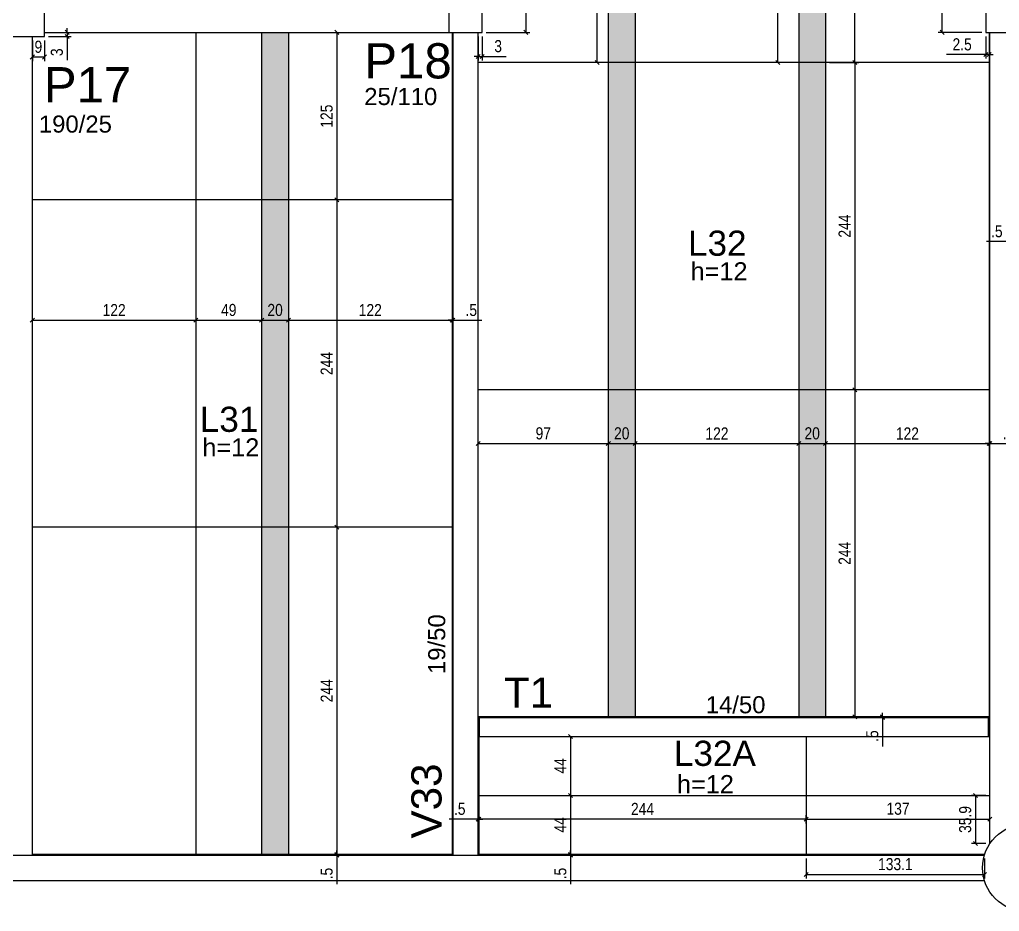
# Model space of a CAD drawing. Header units: millimetres. Extents: x 2716 to 9044, y 218 to 3839.
# Drawn here: x 4182 to 4912, y 1372 to 2037 of the extents above; entities that cross this region are included whole.
import ezdxf

# ---------------------------------------------------------------- set-up
doc = ezdxf.new("R2010")
doc.units = ezdxf.units.MM
for name, color, linetype in [('1', 3, 'Continuous'), ('212', 3, 'Continuous'), ('213', 3, 'Continuous'), ('216', 3, 'Continuous'), ('220', 5, 'Continuous'), ('222', 6, 'Continuous'), ('226', 4, 'Continuous'), ('233', 6, 'Continuous'), ('COTA', 2, 'Continuous'), ('Painéis', 200, 'Continuous')]:
    doc.layers.add(name, color=color, linetype=linetype)
doc.layers.add('Hachura', color=251, linetype='Continuous', lineweight=9)
doc.styles.add('COTA TECNICA-50', font='techl___.ttf', dxfattribs={"height": 9})
doc.styles.get("Standard").update_dxf_attribs({"font": 'arial.ttf'})
doc.dimstyles.new('COTA PAINEL-50', dxfattribs={"dimtxt": 9, "dimasz": 3, "dimexe": 3, "dimexo": 3, "dimgap": 3, "dimtad": 1, "dimdec": 1, "dimzin": 12, "dimdsep": 46, "dimtxsty": 'COTA TECNICA-50', "dimblk1": 'OBLIQUE', "dimblk2": 'OBLIQUE', "dimsah": 1, "dimcen": 0.9, "dimclrd": 4, "dimclre": 4, "dimclrt": 240, "dimadec": 1, "dimazin": 3, "dimtfac": 1, "dimtdec": 1, "dimtmove": 0, "dimatfit": 3, "dimfxl": 1, "dimtolj": 1, "dimtzin": 12, "dimarcsym": 0})

# ---------------------------------------------------------------- blocks, each defined once
blk = doc.blocks.new('_Oblique')
at = {"color": 0, "linetype": 'ByBlock', "lineweight": -2}
blk.add_line((-0.5, -0.5), (0.5, 0.5), dxfattribs=at)
blk = doc.blocks.new('*D214')
at = {"layer": 'COTA', "color": 4, "lineweight": -2, "transparency": 16777216}
for p, q in [((4203.28, 2027.94), (4220.27, 2027.94)), ((4203.28, 2024.94), (4220.27, 2024.94)), ((4217.27, 2027.94), (4217.27, 2030.94)), ((4217.27, 2027.94), (4217.27, 2024.94)), ((4217.27, 2024.94), (4217.27, 2007.24))]:
    blk.add_line(p, q, dxfattribs=at)
at = {"layer": 'Defpoints', "color": 0, "transparency": 16777216}
for p in [(4200.28, 2027.94), (4200.28, 2024.94), (4217.27, 2024.94)]:
    blk.add_point(p, dxfattribs=at)
at = {"layer": 'COTA', "color": 4, "lineweight": -2, "transparency": 16777216, "xscale": 3, "yscale": 3, "zscale": 3}
for p, rotation in [((4217.27, 2027.94), 270), ((4217.27, 2024.94), 90)]:
    blk.add_blockref('_Oblique', p, dxfattribs=dict(at, rotation=rotation))
at = {"layer": 'COTA', "color": 240, "transparency": 16777216, "insert": (4209.57, 2013.09), "char_height": 9, "attachment_point": 5, "rotation": 90, "style": 'COTA TECNICA-50'}
blk.add_mtext('\\A1;3', dxfattribs=at)
blk = doc.blocks.new('*D215')
at = {"layer": 'COTA', "color": 4, "lineweight": -2, "transparency": 16777216}
for p, q in [((4191.28, 2021.94), (4191.28, 2006.55)), ((4200.28, 2021.94), (4200.28, 2006.55)), ((4191.28, 2009.55), (4200.28, 2009.55))]:
    blk.add_line(p, q, dxfattribs=at)
at = {"layer": 'Defpoints', "color": 0, "transparency": 16777216}
for p in [(4191.28, 2024.94), (4200.28, 2024.94), (4200.28, 2009.55)]:
    blk.add_point(p, dxfattribs=at)
at = {"layer": 'COTA', "color": 4, "lineweight": -2, "transparency": 16777216, "xscale": 3, "yscale": 3, "zscale": 3, "rotation": 180}
blk.add_blockref('_Oblique', (4191.28, 2009.55), dxfattribs=at)
at = {"layer": 'COTA', "color": 4, "lineweight": -2, "transparency": 16777216, "xscale": 3, "yscale": 3, "zscale": 3}
blk.add_blockref('_Oblique', (4200.28, 2009.55), dxfattribs=at)
at = {"layer": 'COTA', "color": 240, "transparency": 16777216, "insert": (4195.78, 2017.13), "char_height": 9, "attachment_point": 5, "style": 'COTA TECNICA-50'}
blk.add_mtext('\\A1;9', dxfattribs=at)
blk = doc.blocks.new('*D216')
at = {"layer": 'COTA', "color": 4, "lineweight": -2, "transparency": 16777216}
blk.add_line((4191.28, 1813.27), (4313.28, 1813.27), dxfattribs=at)
at = {"layer": 'Defpoints', "color": 0, "transparency": 16777216}
for p in [(4191.28, 1813.27), (4313.28, 1813.27), (4313.28, 1813.27)]:
    blk.add_point(p, dxfattribs=at)
at = {"layer": 'COTA', "color": 4, "lineweight": -2, "transparency": 16777216, "xscale": 3, "yscale": 3, "zscale": 3, "rotation": 180}
blk.add_blockref('_Oblique', (4191.28, 1813.27), dxfattribs=at)
at = {"layer": 'COTA', "color": 4, "lineweight": -2, "transparency": 16777216, "xscale": 3, "yscale": 3, "zscale": 3}
blk.add_blockref('_Oblique', (4313.28, 1813.27), dxfattribs=at)
at = {"layer": 'COTA', "color": 240, "transparency": 16777216, "insert": (4252.28, 1820.82), "char_height": 9, "attachment_point": 5, "style": 'COTA TECNICA-50'}
blk.add_mtext('\\A1;122', dxfattribs=at)
blk = doc.blocks.new('*D217')
at = {"layer": 'COTA', "color": 4, "lineweight": -2, "transparency": 16777216}
blk.add_line((4313.28, 1813.27), (4362.28, 1813.27), dxfattribs=at)
at = {"layer": 'Defpoints', "color": 0, "transparency": 16777216}
for p in [(4313.28, 1813.27), (4362.28, 1813.27), (4362.28, 1813.27)]:
    blk.add_point(p, dxfattribs=at)
at = {"layer": 'COTA', "color": 4, "lineweight": -2, "transparency": 16777216, "xscale": 3, "yscale": 3, "zscale": 3, "rotation": 180}
blk.add_blockref('_Oblique', (4313.28, 1813.27), dxfattribs=at)
at = {"layer": 'COTA', "color": 4, "lineweight": -2, "transparency": 16777216, "xscale": 3, "yscale": 3, "zscale": 3}
blk.add_blockref('_Oblique', (4362.28, 1813.27), dxfattribs=at)
at = {"layer": 'COTA', "color": 240, "transparency": 16777216, "insert": (4337.78, 1820.86), "char_height": 9, "attachment_point": 5, "style": 'COTA TECNICA-50'}
blk.add_mtext('\\A1;49', dxfattribs=at)
blk = doc.blocks.new('*D218')
at = {"layer": 'COTA', "color": 4, "lineweight": -2, "transparency": 16777216}
blk.add_line((4362.28, 1813.27), (4382.28, 1813.27), dxfattribs=at)
at = {"layer": 'Defpoints', "color": 0, "transparency": 16777216}
for p in [(4362.28, 1813.27), (4382.28, 1813.27), (4382.28, 1813.27)]:
    blk.add_point(p, dxfattribs=at)
at = {"layer": 'COTA', "color": 4, "lineweight": -2, "transparency": 16777216, "xscale": 3, "yscale": 3, "zscale": 3, "rotation": 180}
blk.add_blockref('_Oblique', (4362.28, 1813.27), dxfattribs=at)
at = {"layer": 'COTA', "color": 4, "lineweight": -2, "transparency": 16777216, "xscale": 3, "yscale": 3, "zscale": 3}
blk.add_blockref('_Oblique', (4382.28, 1813.27), dxfattribs=at)
at = {"layer": 'COTA', "color": 240, "transparency": 16777216, "insert": (4372.28, 1820.86), "char_height": 9, "attachment_point": 5, "style": 'COTA TECNICA-50'}
blk.add_mtext('\\A1;20', dxfattribs=at)
blk = doc.blocks.new('*D219')
at = {"layer": 'COTA', "color": 4, "lineweight": -2, "transparency": 16777216}
blk.add_line((4382.28, 1813.27), (4504.28, 1813.27), dxfattribs=at)
at = {"layer": 'Defpoints', "color": 0, "transparency": 16777216}
for p in [(4382.28, 1813.27), (4504.28, 1813.27), (4504.28, 1813.27)]:
    blk.add_point(p, dxfattribs=at)
at = {"layer": 'COTA', "color": 4, "lineweight": -2, "transparency": 16777216, "xscale": 3, "yscale": 3, "zscale": 3, "rotation": 180}
blk.add_blockref('_Oblique', (4382.28, 1813.27), dxfattribs=at)
at = {"layer": 'COTA', "color": 4, "lineweight": -2, "transparency": 16777216, "xscale": 3, "yscale": 3, "zscale": 3}
blk.add_blockref('_Oblique', (4504.28, 1813.27), dxfattribs=at)
at = {"layer": 'COTA', "color": 240, "transparency": 16777216, "insert": (4443.28, 1820.82), "char_height": 9, "attachment_point": 5, "style": 'COTA TECNICA-50'}
blk.add_mtext('\\A1;122', dxfattribs=at)
blk = doc.blocks.new('*D220')
at = {"layer": 'COTA', "color": 4, "lineweight": -2, "transparency": 16777216}
for p, q in [((4504.28, 1813.27), (4501.28, 1813.27)), ((4504.28, 1813.27), (4504.78, 1813.27)), ((4504.78, 1813.27), (4526.37, 1813.27))]:
    blk.add_line(p, q, dxfattribs=at)
at = {"layer": 'Defpoints', "color": 0, "transparency": 16777216}
for p in [(4504.28, 1813.27), (4504.78, 1813.27), (4504.78, 1813.27)]:
    blk.add_point(p, dxfattribs=at)
at = {"layer": 'COTA', "color": 4, "lineweight": -2, "transparency": 16777216, "xscale": 3, "yscale": 3, "zscale": 3}
blk.add_blockref('_Oblique', (4504.28, 1813.27), dxfattribs=at)
at = {"layer": 'COTA', "color": 4, "lineweight": -2, "transparency": 16777216, "xscale": 3, "yscale": 3, "zscale": 3, "rotation": 180}
blk.add_blockref('_Oblique', (4504.78, 1813.27), dxfattribs=at)
at = {"layer": 'COTA', "color": 240, "transparency": 16777216, "insert": (4518.58, 1820.87), "char_height": 9, "attachment_point": 5, "style": 'COTA TECNICA-50'}
blk.add_mtext('\\A1;.5', dxfattribs=at)
blk = doc.blocks.new('*D221')
at = {"layer": 'COTA', "color": 4, "lineweight": -2, "transparency": 16777216}
blk.add_line((4418.34, 2027.94), (4418.34, 1902.94), dxfattribs=at)
at = {"layer": 'Defpoints', "color": 0, "transparency": 16777216}
for p in [(4418.34, 2027.94), (4418.34, 1902.94), (4418.34, 1902.94)]:
    blk.add_point(p, dxfattribs=at)
at = {"layer": 'COTA', "color": 4, "lineweight": -2, "transparency": 16777216, "xscale": 3, "yscale": 3, "zscale": 3}
for p, rotation in [((4418.34, 2027.94), 90), ((4418.34, 1902.94), 270)]:
    blk.add_blockref('_Oblique', p, dxfattribs=dict(at, rotation=rotation))
at = {"layer": 'COTA', "color": 240, "transparency": 16777216, "insert": (4410.74, 1965.44), "char_height": 9, "attachment_point": 5, "rotation": 90, "style": 'COTA TECNICA-50'}
blk.add_mtext('\\A1;125', dxfattribs=at)
blk = doc.blocks.new('*D222')
at = {"layer": 'COTA', "color": 4, "lineweight": -2, "transparency": 16777216}
blk.add_line((4418.34, 1902.94), (4418.34, 1658.94), dxfattribs=at)
at = {"layer": 'Defpoints', "color": 0, "transparency": 16777216}
for p in [(4418.34, 1902.94), (4418.34, 1658.94), (4418.34, 1658.94)]:
    blk.add_point(p, dxfattribs=at)
at = {"layer": 'COTA', "color": 4, "lineweight": -2, "transparency": 16777216, "xscale": 3, "yscale": 3, "zscale": 3}
for p, rotation in [((4418.34, 1902.94), 90), ((4418.34, 1658.94), 270)]:
    blk.add_blockref('_Oblique', p, dxfattribs=dict(at, rotation=rotation))
at = {"layer": 'COTA', "color": 240, "transparency": 16777216, "insert": (4410.77, 1780.94), "char_height": 9, "attachment_point": 5, "rotation": 90, "style": 'COTA TECNICA-50'}
blk.add_mtext('\\A1;244', dxfattribs=at)
blk = doc.blocks.new('*D223')
at = {"layer": 'COTA', "color": 4, "lineweight": -2, "transparency": 16777216}
blk.add_line((4418.34, 1658.94), (4418.34, 1414.94), dxfattribs=at)
at = {"layer": 'Defpoints', "color": 0, "transparency": 16777216}
for p in [(4418.34, 1658.94), (4418.34, 1414.94), (4418.34, 1414.94)]:
    blk.add_point(p, dxfattribs=at)
at = {"layer": 'COTA', "color": 4, "lineweight": -2, "transparency": 16777216, "xscale": 3, "yscale": 3, "zscale": 3}
for p, rotation in [((4418.34, 1658.94), 90), ((4418.34, 1414.94), 270)]:
    blk.add_blockref('_Oblique', p, dxfattribs=dict(at, rotation=rotation))
at = {"layer": 'COTA', "color": 240, "transparency": 16777216, "insert": (4410.77, 1536.94), "char_height": 9, "attachment_point": 5, "rotation": 90, "style": 'COTA TECNICA-50'}
blk.add_mtext('\\A1;244', dxfattribs=at)
blk = doc.blocks.new('*D224')
at = {"layer": 'COTA', "color": 4, "lineweight": -2, "transparency": 16777216}
for p, q in [((4418.34, 1414.94), (4418.34, 1417.94)), ((4418.34, 1414.94), (4418.34, 1414.44)), ((4418.34, 1414.44), (4418.34, 1392.85))]:
    blk.add_line(p, q, dxfattribs=at)
at = {"layer": 'Defpoints', "color": 0, "transparency": 16777216}
for p in [(4418.34, 1414.94), (4418.34, 1414.44), (4418.34, 1414.44)]:
    blk.add_point(p, dxfattribs=at)
at = {"layer": 'COTA', "color": 4, "lineweight": -2, "transparency": 16777216, "xscale": 3, "yscale": 3, "zscale": 3}
for p, rotation in [((4418.34, 1414.94), 270), ((4418.34, 1414.44), 90)]:
    blk.add_blockref('_Oblique', p, dxfattribs=dict(at, rotation=rotation))
at = {"layer": 'COTA', "color": 240, "transparency": 16777216, "insert": (4410.74, 1400.65), "char_height": 9, "attachment_point": 5, "rotation": 90, "style": 'COTA TECNICA-50'}
blk.add_mtext('\\A1;.5', dxfattribs=at)
blk = doc.blocks.new('*D244')
at = {"layer": 'COTA', "color": 4, "lineweight": -2, "transparency": 16777216}
for p, q in [((4529.78, 2127.47), (4562.23, 2127.47)), ((4559.23, 2127.47), (4559.23, 2027.94)), ((4529.78, 2027.94), (4562.23, 2027.94))]:
    blk.add_line(p, q, dxfattribs=at)
at = {"layer": 'Defpoints', "color": 0, "transparency": 16777216}
for p in [(4526.78, 2127.47), (4526.78, 2027.94), (4559.23, 2027.94)]:
    blk.add_point(p, dxfattribs=at)
at = {"layer": 'COTA', "color": 4, "lineweight": -2, "transparency": 16777216, "xscale": 3, "yscale": 3, "zscale": 3}
for p, rotation in [((4559.23, 2127.47), 90), ((4559.23, 2027.94), 270)]:
    blk.add_blockref('_Oblique', p, dxfattribs=dict(at, rotation=rotation))
at = {"layer": 'COTA', "color": 240, "transparency": 16777216, "insert": (4551.6, 2077.71), "char_height": 9, "attachment_point": 5, "rotation": 90, "style": 'COTA TECNICA-50'}
blk.add_mtext('\\A1;99.5', dxfattribs=at)
blk = doc.blocks.new('*D245')
at = {"layer": 'COTA', "color": 4, "lineweight": -2, "transparency": 16777216}
for p, q in [((4523.78, 2024.94), (4523.78, 2006.9)), ((4526.78, 2024.94), (4526.78, 2006.9)), ((4523.78, 2009.9), (4520.78, 2009.9)), ((4523.78, 2009.9), (4526.78, 2009.9)), ((4526.78, 2009.9), (4544.48, 2009.9))]:
    blk.add_line(p, q, dxfattribs=at)
at = {"layer": 'Defpoints', "color": 0, "transparency": 16777216}
for p in [(4523.78, 2027.94), (4526.78, 2027.94), (4526.78, 2009.9)]:
    blk.add_point(p, dxfattribs=at)
at = {"layer": 'COTA', "color": 4, "lineweight": -2, "transparency": 16777216, "xscale": 3, "yscale": 3, "zscale": 3}
blk.add_blockref('_Oblique', (4523.78, 2009.9), dxfattribs=at)
at = {"layer": 'COTA', "color": 4, "lineweight": -2, "transparency": 16777216, "xscale": 3, "yscale": 3, "zscale": 3, "rotation": 180}
blk.add_blockref('_Oblique', (4526.78, 2009.9), dxfattribs=at)
at = {"layer": 'COTA', "color": 240, "transparency": 16777216, "insert": (4538.63, 2017.6), "char_height": 9, "attachment_point": 5, "style": 'COTA TECNICA-50'}
blk.add_mtext('\\A1;3', dxfattribs=at)
blk = doc.blocks.new('*D246')
at = {"layer": 'COTA', "color": 4, "lineweight": -2, "transparency": 16777216}
for p, q in [((4902.28, 2024.94), (4902.28, 2008.33)), ((4904.78, 2024.94), (4904.78, 2008.33)), ((4902.28, 2011.33), (4872.92, 2011.33)), ((4904.78, 2011.33), (4902.28, 2011.33)), ((4904.78, 2011.33), (4907.78, 2011.33))]:
    blk.add_line(p, q, dxfattribs=at)
at = {"layer": 'Defpoints', "color": 0, "transparency": 16777216}
for p in [(4902.28, 2027.94), (4904.78, 2027.94), (4902.28, 2011.33)]:
    blk.add_point(p, dxfattribs=at)
at = {"layer": 'COTA', "color": 4, "lineweight": -2, "transparency": 16777216, "xscale": 3, "yscale": 3, "zscale": 3}
blk.add_blockref('_Oblique', (4902.28, 2011.33), dxfattribs=at)
at = {"layer": 'COTA', "color": 4, "lineweight": -2, "transparency": 16777216, "xscale": 3, "yscale": 3, "zscale": 3, "rotation": 180}
blk.add_blockref('_Oblique', (4904.78, 2011.33), dxfattribs=at)
at = {"layer": 'COTA', "color": 240, "transparency": 16777216, "insert": (4884.6, 2018.93), "char_height": 9, "attachment_point": 5, "style": 'COTA TECNICA-50'}
blk.add_mtext('\\A1;2.5', dxfattribs=at)
blk = doc.blocks.new('*D106')
at = {"layer": 'COTA', "color": 4, "lineweight": -2, "transparency": 16777216}
for p, q in [((4899.28, 2127.47), (4866.66, 2127.47)), ((4869.66, 2027.94), (4869.66, 2127.47)), ((4899.28, 2027.94), (4866.66, 2027.94))]:
    blk.add_line(p, q, dxfattribs=at)
at = {"layer": 'Defpoints', "color": 0, "transparency": 16777216}
for p in [(4869.66, 2127.47), (4902.28, 2127.47), (4902.28, 2027.94)]:
    blk.add_point(p, dxfattribs=at)
at = {"layer": 'COTA', "color": 4, "lineweight": -2, "transparency": 16777216, "xscale": 3, "yscale": 3, "zscale": 3}
for p, rotation in [((4869.66, 2127.47), 90), ((4869.66, 2027.94), 270)]:
    blk.add_blockref('_Oblique', p, dxfattribs=dict(at, rotation=rotation))
at = {"layer": 'COTA', "color": 240, "transparency": 16777216, "insert": (4862.04, 2077.71), "char_height": 9, "attachment_point": 5, "rotation": 90, "style": 'COTA TECNICA-50'}
blk.add_mtext('\\A1;99.5', dxfattribs=at)
blk = doc.blocks.new('*D108')
at = {"layer": 'COTA', "color": 4, "lineweight": -2, "transparency": 16777216}
for p, q in [((4822.21, 2005.47), (4801.52, 2005.47)), ((4804.52, 2005.47), (4804.52, 1761.47))]:
    blk.add_line(p, q, dxfattribs=at)
at = {"layer": 'Defpoints', "color": 0, "transparency": 16777216}
for p in [(4825.21, 2005.47), (4804.52, 1761.47), (4804.52, 1761.47)]:
    blk.add_point(p, dxfattribs=at)
at = {"layer": 'COTA', "color": 4, "lineweight": -2, "transparency": 16777216, "xscale": 3, "yscale": 3, "zscale": 3}
for p, rotation in [((4804.52, 2005.47), 90), ((4804.52, 1761.47), 270)]:
    blk.add_blockref('_Oblique', p, dxfattribs=dict(at, rotation=rotation))
at = {"layer": 'COTA', "color": 240, "transparency": 16777216, "insert": (4796.96, 1883.47), "char_height": 9, "attachment_point": 5, "rotation": 90, "style": 'COTA TECNICA-50'}
blk.add_mtext('\\A1;244', dxfattribs=at)
blk = doc.blocks.new('*D109')
at = {"layer": 'COTA', "color": 4, "lineweight": -2, "transparency": 16777216}
for p, q in [((4804.52, 1761.47), (4804.52, 1517.47)), ((4820.71, 1517.47), (4801.52, 1517.47))]:
    blk.add_line(p, q, dxfattribs=at)
at = {"layer": 'Defpoints', "color": 0, "transparency": 16777216}
for p in [(4804.52, 1761.47), (4804.52, 1517.47), (4823.71, 1517.47)]:
    blk.add_point(p, dxfattribs=at)
at = {"layer": 'COTA', "color": 4, "lineweight": -2, "transparency": 16777216, "xscale": 3, "yscale": 3, "zscale": 3}
for p, rotation in [((4804.52, 1761.47), 90), ((4804.52, 1517.47), 270)]:
    blk.add_blockref('_Oblique', p, dxfattribs=dict(at, rotation=rotation))
at = {"layer": 'COTA', "color": 240, "transparency": 16777216, "insert": (4796.96, 1639.47), "char_height": 9, "attachment_point": 5, "rotation": 90, "style": 'COTA TECNICA-50'}
blk.add_mtext('\\A1;244', dxfattribs=at)
blk = doc.blocks.new('*D110')
at = {"layer": 'COTA', "color": 4, "lineweight": -2, "transparency": 16777216}
for p, q in [((4825.21, 1517.47), (4825.21, 1520.47)), ((4825.21, 1517.47), (4825.21, 1516.97)), ((4825.21, 1516.97), (4825.21, 1495.38))]:
    blk.add_line(p, q, dxfattribs=at)
at = {"layer": 'Defpoints', "color": 0, "transparency": 16777216}
for p in [(4825.21, 1517.47), (4825.21, 1516.97), (4825.21, 1516.97)]:
    blk.add_point(p, dxfattribs=at)
at = {"layer": 'COTA', "color": 4, "lineweight": -2, "transparency": 16777216, "xscale": 3, "yscale": 3, "zscale": 3}
for p, rotation in [((4825.21, 1517.47), 270), ((4825.21, 1516.97), 90)]:
    blk.add_blockref('_Oblique', p, dxfattribs=dict(at, rotation=rotation))
at = {"layer": 'COTA', "color": 240, "transparency": 16777216, "insert": (4817.61, 1503.18), "char_height": 9, "attachment_point": 5, "rotation": 90, "style": 'COTA TECNICA-50'}
blk.add_mtext('\\A1;.5', dxfattribs=at)
blk = doc.blocks.new('*D111')
at = {"layer": 'COTA', "color": 4, "lineweight": -2, "transparency": 16777216}
blk.add_line((4523.78, 1721.27), (4620.78, 1721.27), dxfattribs=at)
at = {"layer": 'Defpoints', "color": 0, "transparency": 16777216}
for p in [(4523.78, 1721.27), (4620.78, 1721.27), (4620.78, 1721.27)]:
    blk.add_point(p, dxfattribs=at)
at = {"layer": 'COTA', "color": 4, "lineweight": -2, "transparency": 16777216, "xscale": 3, "yscale": 3, "zscale": 3, "rotation": 180}
blk.add_blockref('_Oblique', (4523.78, 1721.27), dxfattribs=at)
at = {"layer": 'COTA', "color": 4, "lineweight": -2, "transparency": 16777216, "xscale": 3, "yscale": 3, "zscale": 3}
blk.add_blockref('_Oblique', (4620.78, 1721.27), dxfattribs=at)
at = {"layer": 'COTA', "color": 240, "transparency": 16777216, "insert": (4572.28, 1728.86), "char_height": 9, "attachment_point": 5, "style": 'COTA TECNICA-50'}
blk.add_mtext('\\A1;97', dxfattribs=at)
blk = doc.blocks.new('*D112')
at = {"layer": 'COTA', "color": 4, "lineweight": -2, "transparency": 16777216}
blk.add_line((4620.78, 1721.27), (4640.78, 1721.27), dxfattribs=at)
at = {"layer": 'Defpoints', "color": 0, "transparency": 16777216}
for p in [(4620.78, 1721.27), (4640.78, 1721.27), (4640.78, 1721.27)]:
    blk.add_point(p, dxfattribs=at)
at = {"layer": 'COTA', "color": 4, "lineweight": -2, "transparency": 16777216, "xscale": 3, "yscale": 3, "zscale": 3, "rotation": 180}
blk.add_blockref('_Oblique', (4620.78, 1721.27), dxfattribs=at)
at = {"layer": 'COTA', "color": 4, "lineweight": -2, "transparency": 16777216, "xscale": 3, "yscale": 3, "zscale": 3}
blk.add_blockref('_Oblique', (4640.78, 1721.27), dxfattribs=at)
at = {"layer": 'COTA', "color": 240, "transparency": 16777216, "insert": (4630.78, 1728.86), "char_height": 9, "attachment_point": 5, "style": 'COTA TECNICA-50'}
blk.add_mtext('\\A1;20', dxfattribs=at)
blk = doc.blocks.new('*D113')
at = {"layer": 'COTA', "color": 4, "lineweight": -2, "transparency": 16777216}
blk.add_line((4640.78, 1721.27), (4762.78, 1721.27), dxfattribs=at)
at = {"layer": 'Defpoints', "color": 0, "transparency": 16777216}
for p in [(4640.78, 1721.27), (4762.78, 1721.27), (4762.78, 1721.27)]:
    blk.add_point(p, dxfattribs=at)
at = {"layer": 'COTA', "color": 4, "lineweight": -2, "transparency": 16777216, "xscale": 3, "yscale": 3, "zscale": 3, "rotation": 180}
blk.add_blockref('_Oblique', (4640.78, 1721.27), dxfattribs=at)
at = {"layer": 'COTA', "color": 4, "lineweight": -2, "transparency": 16777216, "xscale": 3, "yscale": 3, "zscale": 3}
blk.add_blockref('_Oblique', (4762.78, 1721.27), dxfattribs=at)
at = {"layer": 'COTA', "color": 240, "transparency": 16777216, "insert": (4701.78, 1728.82), "char_height": 9, "attachment_point": 5, "style": 'COTA TECNICA-50'}
blk.add_mtext('\\A1;122', dxfattribs=at)
blk = doc.blocks.new('*D114')
at = {"layer": 'COTA', "color": 4, "lineweight": -2, "transparency": 16777216}
blk.add_line((4762.78, 1721.27), (4782.78, 1721.27), dxfattribs=at)
at = {"layer": 'Defpoints', "color": 0, "transparency": 16777216}
for p in [(4762.78, 1721.27), (4782.78, 1721.27), (4782.78, 1721.27)]:
    blk.add_point(p, dxfattribs=at)
at = {"layer": 'COTA', "color": 4, "lineweight": -2, "transparency": 16777216, "xscale": 3, "yscale": 3, "zscale": 3, "rotation": 180}
blk.add_blockref('_Oblique', (4762.78, 1721.27), dxfattribs=at)
at = {"layer": 'COTA', "color": 4, "lineweight": -2, "transparency": 16777216, "xscale": 3, "yscale": 3, "zscale": 3}
blk.add_blockref('_Oblique', (4782.78, 1721.27), dxfattribs=at)
at = {"layer": 'COTA', "color": 240, "transparency": 16777216, "insert": (4772.78, 1728.86), "char_height": 9, "attachment_point": 5, "style": 'COTA TECNICA-50'}
blk.add_mtext('\\A1;20', dxfattribs=at)
blk = doc.blocks.new('*D115')
at = {"layer": 'COTA', "color": 4, "lineweight": -2, "transparency": 16777216}
blk.add_line((4782.78, 1721.27), (4904.78, 1721.27), dxfattribs=at)
at = {"layer": 'Defpoints', "color": 0, "transparency": 16777216}
for p in [(4782.78, 1721.27), (4904.78, 1721.27), (4904.78, 1721.27)]:
    blk.add_point(p, dxfattribs=at)
at = {"layer": 'COTA', "color": 4, "lineweight": -2, "transparency": 16777216, "xscale": 3, "yscale": 3, "zscale": 3, "rotation": 180}
blk.add_blockref('_Oblique', (4782.78, 1721.27), dxfattribs=at)
at = {"layer": 'COTA', "color": 4, "lineweight": -2, "transparency": 16777216, "xscale": 3, "yscale": 3, "zscale": 3}
blk.add_blockref('_Oblique', (4904.78, 1721.27), dxfattribs=at)
at = {"layer": 'COTA', "color": 240, "transparency": 16777216, "insert": (4843.78, 1728.82), "char_height": 9, "attachment_point": 5, "style": 'COTA TECNICA-50'}
blk.add_mtext('\\A1;122', dxfattribs=at)
blk = doc.blocks.new('*D116')
at = {"layer": 'COTA', "color": 4, "lineweight": -2, "transparency": 16777216}
for p, q in [((4904.78, 1721.27), (4901.78, 1721.27)), ((4904.78, 1721.27), (4905.28, 1721.27)), ((4905.28, 1721.27), (4926.87, 1721.27))]:
    blk.add_line(p, q, dxfattribs=at)
at = {"layer": 'Defpoints', "color": 0, "transparency": 16777216}
for p in [(4904.78, 1721.27), (4905.28, 1721.27), (4905.28, 1721.27)]:
    blk.add_point(p, dxfattribs=at)
at = {"layer": 'COTA', "color": 4, "lineweight": -2, "transparency": 16777216, "xscale": 3, "yscale": 3, "zscale": 3}
blk.add_blockref('_Oblique', (4904.78, 1721.27), dxfattribs=at)
at = {"layer": 'COTA', "color": 4, "lineweight": -2, "transparency": 16777216, "xscale": 3, "yscale": 3, "zscale": 3, "rotation": 180}
blk.add_blockref('_Oblique', (4905.28, 1721.27), dxfattribs=at)
at = {"layer": 'COTA', "color": 240, "transparency": 16777216, "insert": (4919.08, 1728.86), "char_height": 9, "attachment_point": 5, "style": 'COTA TECNICA-50'}
blk.add_mtext('\\A1;.5', dxfattribs=at)
blk = doc.blocks.new('*D117')
at = {"layer": 'COTA', "color": 4, "lineweight": -2, "transparency": 16777216}
blk.add_line((4592.61, 1502.97), (4592.61, 1458.96), dxfattribs=at)
at = {"layer": 'Defpoints', "color": 0, "transparency": 16777216}
for p in [(4592.61, 1502.97), (4592.61, 1458.96), (4592.61, 1458.96)]:
    blk.add_point(p, dxfattribs=at)
at = {"layer": 'COTA', "color": 4, "lineweight": -2, "transparency": 16777216, "xscale": 3, "yscale": 3, "zscale": 3}
for p, rotation in [((4592.61, 1502.97), 90), ((4592.61, 1458.96), 270)]:
    blk.add_blockref('_Oblique', p, dxfattribs=dict(at, rotation=rotation))
at = {"layer": 'COTA', "color": 240, "transparency": 16777216, "insert": (4585.04, 1480.97), "char_height": 9, "attachment_point": 5, "rotation": 90, "style": 'COTA TECNICA-50'}
blk.add_mtext('\\A1;44', dxfattribs=at)
blk = doc.blocks.new('*D118')
at = {"layer": 'COTA', "color": 4, "lineweight": -2, "transparency": 16777216}
blk.add_line((4592.61, 1458.96), (4592.61, 1414.94), dxfattribs=at)
at = {"layer": 'Defpoints', "color": 0, "transparency": 16777216}
for p in [(4592.61, 1458.96), (4592.61, 1414.94), (4592.61, 1414.94)]:
    blk.add_point(p, dxfattribs=at)
at = {"layer": 'COTA', "color": 4, "lineweight": -2, "transparency": 16777216, "xscale": 3, "yscale": 3, "zscale": 3}
for p, rotation in [((4592.61, 1458.96), 90), ((4592.61, 1414.94), 270)]:
    blk.add_blockref('_Oblique', p, dxfattribs=dict(at, rotation=rotation))
at = {"layer": 'COTA', "color": 240, "transparency": 16777216, "insert": (4585.04, 1436.95), "char_height": 9, "attachment_point": 5, "rotation": 90, "style": 'COTA TECNICA-50'}
blk.add_mtext('\\A1;44', dxfattribs=at)
blk = doc.blocks.new('*D119')
at = {"layer": 'COTA', "color": 4, "lineweight": -2, "transparency": 16777216}
for p, q in [((4592.61, 1414.94), (4592.61, 1417.94)), ((4592.61, 1414.94), (4592.61, 1414.44)), ((4592.61, 1414.44), (4592.61, 1392.85))]:
    blk.add_line(p, q, dxfattribs=at)
at = {"layer": 'Defpoints', "color": 0, "transparency": 16777216}
for p in [(4592.61, 1414.94), (4592.61, 1414.44), (4592.61, 1414.44)]:
    blk.add_point(p, dxfattribs=at)
at = {"layer": 'COTA', "color": 4, "lineweight": -2, "transparency": 16777216, "xscale": 3, "yscale": 3, "zscale": 3}
for p, rotation in [((4592.61, 1414.94), 270), ((4592.61, 1414.44), 90)]:
    blk.add_blockref('_Oblique', p, dxfattribs=dict(at, rotation=rotation))
at = {"layer": 'COTA', "color": 240, "transparency": 16777216, "insert": (4585.01, 1400.65), "char_height": 9, "attachment_point": 5, "rotation": 90, "style": 'COTA TECNICA-50'}
blk.add_mtext('\\A1;.5', dxfattribs=at)
blk = doc.blocks.new('*D120')
at = {"layer": 'COTA', "color": 4, "lineweight": -2, "transparency": 16777216}
for p, q in [((4768.28, 1438.02), (4768.28, 1444.28)), ((4768.28, 1441.28), (4905.28, 1441.28)), ((4905.28, 1438.02), (4905.28, 1444.28))]:
    blk.add_line(p, q, dxfattribs=at)
at = {"layer": 'Defpoints', "color": 0, "transparency": 16777216}
for p in [(4905.28, 1441.28), (4768.28, 1435.02), (4905.28, 1435.02)]:
    blk.add_point(p, dxfattribs=at)
at = {"layer": 'COTA', "color": 4, "lineweight": -2, "transparency": 16777216, "xscale": 3, "yscale": 3, "zscale": 3, "rotation": 180}
blk.add_blockref('_Oblique', (4768.28, 1441.28), dxfattribs=at)
at = {"layer": 'COTA', "color": 4, "lineweight": -2, "transparency": 16777216, "xscale": 3, "yscale": 3, "zscale": 3}
blk.add_blockref('_Oblique', (4905.28, 1441.28), dxfattribs=at)
at = {"layer": 'COTA', "color": 240, "transparency": 16777216, "insert": (4836.78, 1448.97), "char_height": 9, "attachment_point": 5, "style": 'COTA TECNICA-50'}
blk.add_mtext('\\A1;137', dxfattribs=at)
blk = doc.blocks.new('*D121')
at = {"layer": 'COTA', "color": 4, "lineweight": -2, "transparency": 16777216}
for p, q in [((4524.28, 1444.15), (4524.28, 1444.28)), ((4768.28, 1441.28), (4524.28, 1441.28)), ((4768.28, 1444.15), (4768.28, 1444.28))]:
    blk.add_line(p, q, dxfattribs=at)
at = {"layer": 'Defpoints', "color": 0, "transparency": 16777216}
for p in [(4524.28, 1441.28), (4524.28, 1441.15), (4768.28, 1441.15)]:
    blk.add_point(p, dxfattribs=at)
at = {"layer": 'COTA', "color": 4, "lineweight": -2, "transparency": 16777216, "xscale": 3, "yscale": 3, "zscale": 3, "rotation": 180}
blk.add_blockref('_Oblique', (4524.28, 1441.28), dxfattribs=at)
at = {"layer": 'COTA', "color": 4, "lineweight": -2, "transparency": 16777216, "xscale": 3, "yscale": 3, "zscale": 3}
blk.add_blockref('_Oblique', (4768.28, 1441.28), dxfattribs=at)
at = {"layer": 'COTA', "color": 240, "transparency": 16777216, "insert": (4646.28, 1448.84), "char_height": 9, "attachment_point": 5, "style": 'COTA TECNICA-50'}
blk.add_mtext('\\A1;244', dxfattribs=at)
blk = doc.blocks.new('*D122')
at = {"layer": 'COTA', "color": 4, "lineweight": -2, "transparency": 16777216}
for p, q in [((4523.78, 1441.28), (4502.19, 1441.28)), ((4524.28, 1441.28), (4523.78, 1441.28)), ((4524.28, 1441.28), (4527.28, 1441.28))]:
    blk.add_line(p, q, dxfattribs=at)
at = {"layer": 'Defpoints', "color": 0, "transparency": 16777216}
for p in [(4523.78, 1441.28), (4523.78, 1441.28), (4524.28, 1441.28)]:
    blk.add_point(p, dxfattribs=at)
at = {"layer": 'COTA', "color": 4, "lineweight": -2, "transparency": 16777216, "xscale": 3, "yscale": 3, "zscale": 3}
blk.add_blockref('_Oblique', (4523.78, 1441.28), dxfattribs=at)
at = {"layer": 'COTA', "color": 4, "lineweight": -2, "transparency": 16777216, "xscale": 3, "yscale": 3, "zscale": 3, "rotation": 180}
blk.add_blockref('_Oblique', (4524.28, 1441.28), dxfattribs=at)
at = {"layer": 'COTA', "color": 240, "transparency": 16777216, "insert": (4509.98, 1448.87), "char_height": 9, "attachment_point": 5, "style": 'COTA TECNICA-50'}
blk.add_mtext('\\A1;.5', dxfattribs=at)
blk = doc.blocks.new('*D123')
at = {"layer": 'COTA', "color": 4, "lineweight": -2, "transparency": 16777216}
for p, q in [((4902.28, 1458.96), (4891.62, 1458.96)), ((4894.62, 1458.96), (4894.62, 1423.03)), ((4902.28, 1423.03), (4891.62, 1423.03))]:
    blk.add_line(p, q, dxfattribs=at)
at = {"layer": 'Defpoints', "color": 0, "transparency": 16777216}
for p in [(4905.28, 1458.96), (4894.62, 1423.03), (4905.28, 1423.03)]:
    blk.add_point(p, dxfattribs=at)
at = {"layer": 'COTA', "color": 4, "lineweight": -2, "transparency": 16777216, "xscale": 3, "yscale": 3, "zscale": 3}
for p, rotation in [((4894.62, 1458.96), 90), ((4894.62, 1423.03), 270)]:
    blk.add_blockref('_Oblique', p, dxfattribs=dict(at, rotation=rotation))
at = {"layer": 'COTA', "color": 240, "transparency": 16777216, "insert": (4886.9, 1440.99), "char_height": 9, "attachment_point": 5, "rotation": 90, "style": 'COTA TECNICA-50'}
blk.add_mtext('\\A1;35.9', dxfattribs=at)
blk = doc.blocks.new('*D124')
at = {"layer": 'COTA', "color": 4, "lineweight": -2, "transparency": 16777216}
for p, q in [((4768.28, 1411.94), (4768.28, 1396.94)), ((4901.36, 1411.94), (4901.36, 1396.94)), ((4768.28, 1399.94), (4901.36, 1399.94))]:
    blk.add_line(p, q, dxfattribs=at)
at = {"layer": 'Defpoints', "color": 0, "transparency": 16777216}
for p in [(4768.28, 1414.94), (4901.36, 1414.94), (4901.36, 1399.94)]:
    blk.add_point(p, dxfattribs=at)
at = {"layer": 'COTA', "color": 4, "lineweight": -2, "transparency": 16777216, "xscale": 3, "yscale": 3, "zscale": 3, "rotation": 180}
blk.add_blockref('_Oblique', (4768.28, 1399.94), dxfattribs=at)
at = {"layer": 'COTA', "color": 4, "lineweight": -2, "transparency": 16777216, "xscale": 3, "yscale": 3, "zscale": 3}
blk.add_blockref('_Oblique', (4901.36, 1399.94), dxfattribs=at)
at = {"layer": 'COTA', "color": 240, "transparency": 16777216, "insert": (4834.82, 1407.64), "char_height": 9, "attachment_point": 5, "style": 'COTA TECNICA-50'}
blk.add_mtext('\\A1;133.1', dxfattribs=at)
blk = doc.blocks.new('*D178')
at = {"layer": 'COTA', "color": 4, "lineweight": -2, "transparency": 16777216}
for p, q in [((4924.28, 1871.97), (4902.69, 1871.97)), ((4924.78, 1871.97), (4924.28, 1871.97)), ((4924.78, 1871.97), (4927.78, 1871.97))]:
    blk.add_line(p, q, dxfattribs=at)
at = {"layer": 'Defpoints', "color": 0, "transparency": 16777216}
for p in [(4924.28, 1871.97), (4924.28, 1871.97), (4924.78, 1871.97)]:
    blk.add_point(p, dxfattribs=at)
at = {"layer": 'COTA', "color": 4, "lineweight": -2, "transparency": 16777216, "xscale": 3, "yscale": 3, "zscale": 3}
blk.add_blockref('_Oblique', (4924.28, 1871.97), dxfattribs=at)
at = {"layer": 'COTA', "color": 4, "lineweight": -2, "transparency": 16777216, "xscale": 3, "yscale": 3, "zscale": 3, "rotation": 180}
blk.add_blockref('_Oblique', (4924.78, 1871.97), dxfattribs=at)
at = {"layer": 'COTA', "color": 240, "transparency": 16777216, "insert": (4910.48, 1879.57), "char_height": 9, "attachment_point": 5, "style": 'COTA TECNICA-50'}
blk.add_mtext('\\A1;.5', dxfattribs=at)
blk = doc.blocks.new('*D362')
at = {"layer": 'COTA', "color": 4, "lineweight": -2, "transparency": 16777216}
for p, q in [((4759.78, 2247.94), (4744.21, 2247.94)), ((4747.21, 2005.47), (4747.21, 2247.94)), ((4759.78, 2005.47), (4744.21, 2005.47))]:
    blk.add_line(p, q, dxfattribs=at)
at = {"layer": 'Defpoints', "color": 0, "transparency": 16777216}
for p in [(4747.21, 2247.94), (4762.78, 2247.94), (4762.78, 2005.47)]:
    blk.add_point(p, dxfattribs=at)
at = {"layer": 'COTA', "color": 4, "lineweight": -2, "transparency": 16777216, "xscale": 3, "yscale": 3, "zscale": 3}
for p, rotation in [((4747.21, 2247.94), 90), ((4747.21, 2005.47), 270)]:
    blk.add_blockref('_Oblique', p, dxfattribs=dict(at, rotation=rotation))
at = {"layer": 'COTA', "color": 240, "transparency": 16777216, "insert": (4739.61, 2126.71), "char_height": 9, "attachment_point": 5, "rotation": 90, "style": 'COTA TECNICA-50'}
blk.add_mtext('\\A1;242.5', dxfattribs=at)
blk = doc.blocks.new('*D363')
at = {"layer": 'COTA', "color": 4, "lineweight": -2, "transparency": 16777216}
for p, q in [((4785.78, 2127.47), (4807.52, 2127.47)), ((4804.52, 2005.47), (4804.52, 2127.47)), ((4785.78, 2005.47), (4807.52, 2005.47))]:
    blk.add_line(p, q, dxfattribs=at)
at = {"layer": 'Defpoints', "color": 0, "transparency": 16777216}
for p in [(4782.78, 2127.47), (4804.52, 2127.47), (4782.78, 2005.47)]:
    blk.add_point(p, dxfattribs=at)
at = {"layer": 'COTA', "color": 4, "lineweight": -2, "transparency": 16777216, "xscale": 3, "yscale": 3, "zscale": 3}
for p, rotation in [((4804.52, 2127.47), 90), ((4804.52, 2005.47), 270)]:
    blk.add_blockref('_Oblique', p, dxfattribs=dict(at, rotation=rotation))
at = {"layer": 'COTA', "color": 240, "transparency": 16777216, "insert": (4796.97, 2066.47), "char_height": 9, "attachment_point": 5, "rotation": 90, "style": 'COTA TECNICA-50'}
blk.add_mtext('\\A1;122', dxfattribs=at)
blk = doc.blocks.new('*D365')
at = {"layer": 'COTA', "color": 4, "lineweight": -2, "transparency": 16777216}
for p, q in [((4617.78, 2127.47), (4609.4, 2127.47)), ((4612.4, 2005.47), (4612.4, 2127.47)), ((4617.78, 2005.47), (4609.4, 2005.47))]:
    blk.add_line(p, q, dxfattribs=at)
at = {"layer": 'Defpoints', "color": 0, "transparency": 16777216}
for p in [(4612.4, 2127.47), (4620.78, 2127.47), (4620.78, 2005.47)]:
    blk.add_point(p, dxfattribs=at)
at = {"layer": 'COTA', "color": 4, "lineweight": -2, "transparency": 16777216, "xscale": 3, "yscale": 3, "zscale": 3}
for p, rotation in [((4612.4, 2127.47), 90), ((4612.4, 2005.47), 270)]:
    blk.add_blockref('_Oblique', p, dxfattribs=dict(at, rotation=rotation))
at = {"layer": 'COTA', "color": 240, "transparency": 16777216, "insert": (4604.85, 2066.47), "char_height": 9, "attachment_point": 5, "rotation": 90, "style": 'COTA TECNICA-50'}
blk.add_mtext('\\A1;122', dxfattribs=at)

msp = doc.modelspace()

# ---------------------------------------------------------------- hatches: boundary and pattern name
at = {"layer": 'Hachura', "linetype": 'ByBlock'}
h = msp.add_hatch(color=256, dxfattribs=at)
h.dxf.hatch_style = 1
h.paths.add_polyline_path([(4640.78, 1517.47), (4620.78, 1517.47), (4620.78, 2247.94), (4640.78, 2247.94)])
h = msp.add_hatch(color=256, dxfattribs=at)
h.dxf.hatch_style = 1
h.paths.add_polyline_path([(4782.78, 1517.47), (4762.78, 1517.47), (4762.78, 2247.94), (4782.78, 2247.94)])
h = msp.add_hatch(color=256, dxfattribs=at)
h.dxf.hatch_style = 1
h.paths.add_polyline_path([(4382.28, 1414.94), (4362.28, 1414.94), (4362.28, 2027.94), (4382.28, 2027.94)])

# ---------------------------------------------------------------- linework, layer by layer
at = {"layer": '1'}
for p, q in [((4191.28, 1414.44), (4191.28, 2024.94)), ((4200.28, 2027.94), (4501.78, 2027.94)), ((4504.78, 2027.94), (4504.78, 1414.44)), ((4523.78, 1512.94), (4523.78, 2027.94)), ((4905.28, 1512.94), (4905.28, 2027.94)), ((4905.28, 1423.03), (4905.28, 1525.59)), ((4523.78, 1414.44), (4523.78, 1512.94)), ((4524.78, 1516.97), (4904.28, 1516.97)), ((4524.78, 1502.97), (4524.78, 1516.97)), ((4904.28, 1502.97), (4904.28, 1516.97)), ((4524.78, 1502.97), (4904.28, 1502.97)), ((4108.34, 1414.44), (4901.22, 1414.44)), ((4108.34, 1395.44), (4901.22, 1395.44))]:
    msp.add_line(p, q, dxfattribs=at)
at = {"layer": '222'}
for points in [[(4501.78, 2027.94), (4526.78, 2027.94), (4526.78, 2137.94), (4501.78, 2137.94), (4501.78, 2027.94)], [(4902.28, 2027.94), (4927.28, 2027.94), (4927.28, 2137.94), (4902.28, 2137.94), (4902.28, 2027.94)], [(4200.28, 2024.94), (4200.28, 2049.94), (4010.28, 2049.94), (4010.28, 2024.94), (4200.28, 2024.94)]]:
    msp.add_lwpolyline(points, dxfattribs=at)
msp.add_circle((4932.28, 1404.94), 32.5, dxfattribs=at)
at = {"layer": 'Painéis'}
for p, q in [((4620.78, 2247.94), (4620.78, 1517.47)), ((4640.78, 2247.94), (4640.78, 1517.47)), ((4762.78, 2247.94), (4762.78, 1517.47)), ((4782.78, 2247.94), (4782.78, 1517.47)), ((4313.28, 2027.94), (4313.28, 1414.94)), ((4362.28, 2027.94), (4362.28, 1414.94)), ((4382.28, 2027.94), (4382.28, 1414.94)), ((4504.28, 2027.94), (4504.28, 1414.94)), ((4904.78, 2027.94), (4904.78, 1517.47)), ((4904.78, 2005.47), (4523.78, 2005.47)), ((4504.28, 1902.94), (4191.28, 1902.94)), ((4904.78, 1761.47), (4523.78, 1761.47)), ((4504.28, 1658.94), (4191.28, 1658.94)), ((4904.78, 1517.47), (4523.78, 1517.47)), ((4524.28, 1502.97), (4524.28, 1414.94)), ((4524.28, 1502.97), (4905.28, 1502.97)), ((4768.28, 1502.97), (4768.28, 1414.94)), ((4524.28, 1458.96), (4905.28, 1458.96)), ((4504.28, 1414.94), (4191.28, 1414.94)), ((4901.36, 1414.94), (4524.28, 1414.94))]:
    msp.add_line(p, q, dxfattribs=at)

# ---------------------------------------------------------------- texts
at = {"layer": '212'}
msp.add_text('19/50', height=12.75, rotation=90, dxfattribs=at).set_placement((4499.18, 1549.44))
msp.add_text('14/50', height=12.75, dxfattribs=at).set_placement((4693.4, 1520.17))
at = {"layer": '213'}
for s, p in [('25/110', (4438.78, 1973.71)), ('190/25', (4196.15, 1953.17))]:
    msp.add_text(s, height=12.75, dxfattribs=at).set_placement(p)
at = {"layer": '216'}
for p in [(4682.09, 1843.01), (4318.05, 1711.69), (4671.96, 1460.6)]:
    msp.add_text('h=12', height=13.5, dxfattribs=at).set_placement(p)
at = {"layer": '220'}
for s, p in [('P18', (4438.78, 1993.57)), ('P17', (4199.83, 1975.74))]:
    msp.add_text(s, height=26.25, dxfattribs=at).set_placement(p)
at = {"layer": '226'}
for s, p in [('L32', (4680.16, 1861.34)), ('L31', (4316.13, 1730.02)), ('L32A', (4669.66, 1480.94))]:
    msp.add_text(s, height=18.75, dxfattribs=at).set_placement(p)
at = {"layer": '233'}
msp.add_text('T1', height=22.5, dxfattribs=at).set_placement((4542.9, 1524.35))
msp.add_text('V33', height=22.5, rotation=90, dxfattribs=at).set_placement((4496.4, 1426.81))

# ---------------------------------------------------------------- dimensions: what is measured, and where the dimension line sits
at = {"layer": 'COTA'}
for base, p1, p2, picture, middle in [((4747.21, 2247.94), (4762.78, 2005.47), (4762.78, 2247.94), '*D362', (4739.61, 2126.71)), ((4559.23, 2027.94), (4526.78, 2127.47), (4526.78, 2027.94), '*D244', (4551.6, 2077.71)), ((4612.4, 2127.47), (4620.78, 2005.47), (4620.78, 2127.47), '*D365', (4604.85, 2066.47)), ((4804.52, 2127.47), (4782.78, 2005.47), (4782.78, 2127.47), '*D363', (4796.97, 2066.47)), ((4869.66, 2127.47), (4902.28, 2027.94), (4902.28, 2127.47), '*D106', (4862.04, 2077.71)), ((4217.27, 2024.94), (4200.28, 2027.94), (4200.28, 2024.94), '*D214', (4209.57, 2013.09)), ((4418.34, 1902.94), (4418.34, 2027.94), (4418.34, 1902.94), '*D221', (4410.74, 1965.44)), ((4804.52, 1761.47), (4825.21, 2005.47), (4804.52, 1761.47), '*D108', (4796.96, 1883.47)), ((4804.52, 1517.47), (4804.52, 1761.47), (4823.71, 1517.47), '*D109', (4796.96, 1639.47)), ((4825.21, 1516.97), (4825.21, 1517.47), (4825.21, 1516.97), '*D110', (4817.61, 1503.18)), ((4592.61, 1458.96), (4592.61, 1502.97), (4592.61, 1458.96), '*D117', (4585.04, 1480.97)), ((4592.61, 1414.94), (4592.61, 1458.96), (4592.61, 1414.94), '*D118', (4585.04, 1436.95)), ((4894.62, 1423.03), (4905.28, 1458.96), (4905.28, 1423.03), '*D123', (4886.9, 1440.99)), ((4418.34, 1414.44), (4418.34, 1414.94), (4418.34, 1414.44), '*D224', (4410.74, 1400.65)), ((4592.61, 1414.44), (4592.61, 1414.94), (4592.61, 1414.44), '*D119', (4585.01, 1400.65))]:
    dim = msp.add_linear_dim(base=base, p1=p1, p2=p2, angle=90, dimstyle='COTA PAINEL-50', dxfattribs=at)
    dim.commit()
    dim.dimension.update_dxf_attribs({"geometry": picture, "text_midpoint": middle})
dim = msp.add_linear_dim(base=(4200.28, 2009.55), p1=(4191.28, 2024.94), p2=(4200.28, 2024.94), dimstyle='COTA PAINEL-50', dxfattribs=at)
dim.commit()
dim.dimension.update_dxf_attribs({"geometry": '*D215', "text_midpoint": (4195.78, 2009.55), "dimtype": 160})
for base, p1, p2, picture, middle in [((4526.78, 2009.9), (4523.78, 2027.94), (4526.78, 2027.94), '*D245', (4538.63, 2017.6)), ((4902.28, 2011.33), (4904.78, 2027.94), (4902.28, 2027.94), '*D246', (4884.6, 2018.93)), ((4924.28, 1871.97), (4924.78, 1871.97), (4924.28, 1871.97), '*D178', (4910.48, 1879.57)), ((4313.28, 1813.27), (4191.28, 1813.27), (4313.28, 1813.27), '*D216', (4252.28, 1820.82)), ((4504.78, 1813.27), (4504.28, 1813.27), (4504.78, 1813.27), '*D220', (4518.58, 1820.87)), ((4620.78, 1721.27), (4523.78, 1721.27), (4620.78, 1721.27), '*D111', (4572.28, 1728.86)), ((4640.78, 1721.27), (4620.78, 1721.27), (4640.78, 1721.27), '*D112', (4630.78, 1728.86)), ((4762.78, 1721.27), (4640.78, 1721.27), (4762.78, 1721.27), '*D113', (4701.78, 1728.82)), ((4782.78, 1721.27), (4762.78, 1721.27), (4782.78, 1721.27), '*D114', (4772.78, 1728.86)), ((4904.78, 1721.27), (4782.78, 1721.27), (4904.78, 1721.27), '*D115', (4843.78, 1728.82)), ((4905.28, 1721.27), (4904.78, 1721.27), (4905.28, 1721.27), '*D116', (4919.08, 1728.86)), ((4523.78, 1441.28), (4524.28, 1441.28), (4523.78, 1441.28), '*D122', (4509.98, 1448.87)), ((4524.28, 1441.28), (4768.28, 1441.15), (4524.28, 1441.15), '*D121', (4646.28, 1448.84)), ((4905.28, 1441.28), (4768.28, 1435.02), (4905.28, 1435.02), '*D120', (4836.78, 1448.97)), ((4901.36, 1399.94), (4768.28, 1414.94), (4901.36, 1414.94), '*D124', (4834.82, 1407.64))]:
    dim = msp.add_linear_dim(base=base, p1=p1, p2=p2, dimstyle='COTA PAINEL-50', dxfattribs=at)
    dim.commit()
    dim.dimension.update_dxf_attribs({"geometry": picture, "text_midpoint": middle})
for base, p1, p2, picture, middle in [((4418.34, 1658.94), (4418.34, 1902.94), (4418.34, 1658.94), '*D222', (4410.77, 1780.94)), ((4418.34, 1414.94), (4418.34, 1658.94), (4418.34, 1414.94), '*D223', (4410.77, 1536.94))]:
    dim = msp.add_linear_dim(base=base, p1=p1, p2=p2, angle=90, dimstyle='COTA PAINEL-50', override={"dimtmove": 1}, dxfattribs=at)
    dim.commit()
    dim.dimension.update_dxf_attribs({"geometry": picture, "text_midpoint": middle})
for base, p1, p2, picture, middle in [((4362.28, 1813.27), (4313.28, 1813.27), (4362.28, 1813.27), '*D217', (4337.78, 1820.86)), ((4382.28, 1813.27), (4362.28, 1813.27), (4382.28, 1813.27), '*D218', (4372.28, 1820.86)), ((4504.28, 1813.27), (4382.28, 1813.27), (4504.28, 1813.27), '*D219', (4443.28, 1820.82))]:
    dim = msp.add_linear_dim(base=base, p1=p1, p2=p2, dimstyle='COTA PAINEL-50', override={"dimtmove": 1}, dxfattribs=at)
    dim.commit()
    dim.dimension.update_dxf_attribs({"geometry": picture, "text_midpoint": middle})

doc.saveas('drawing.dxf')
